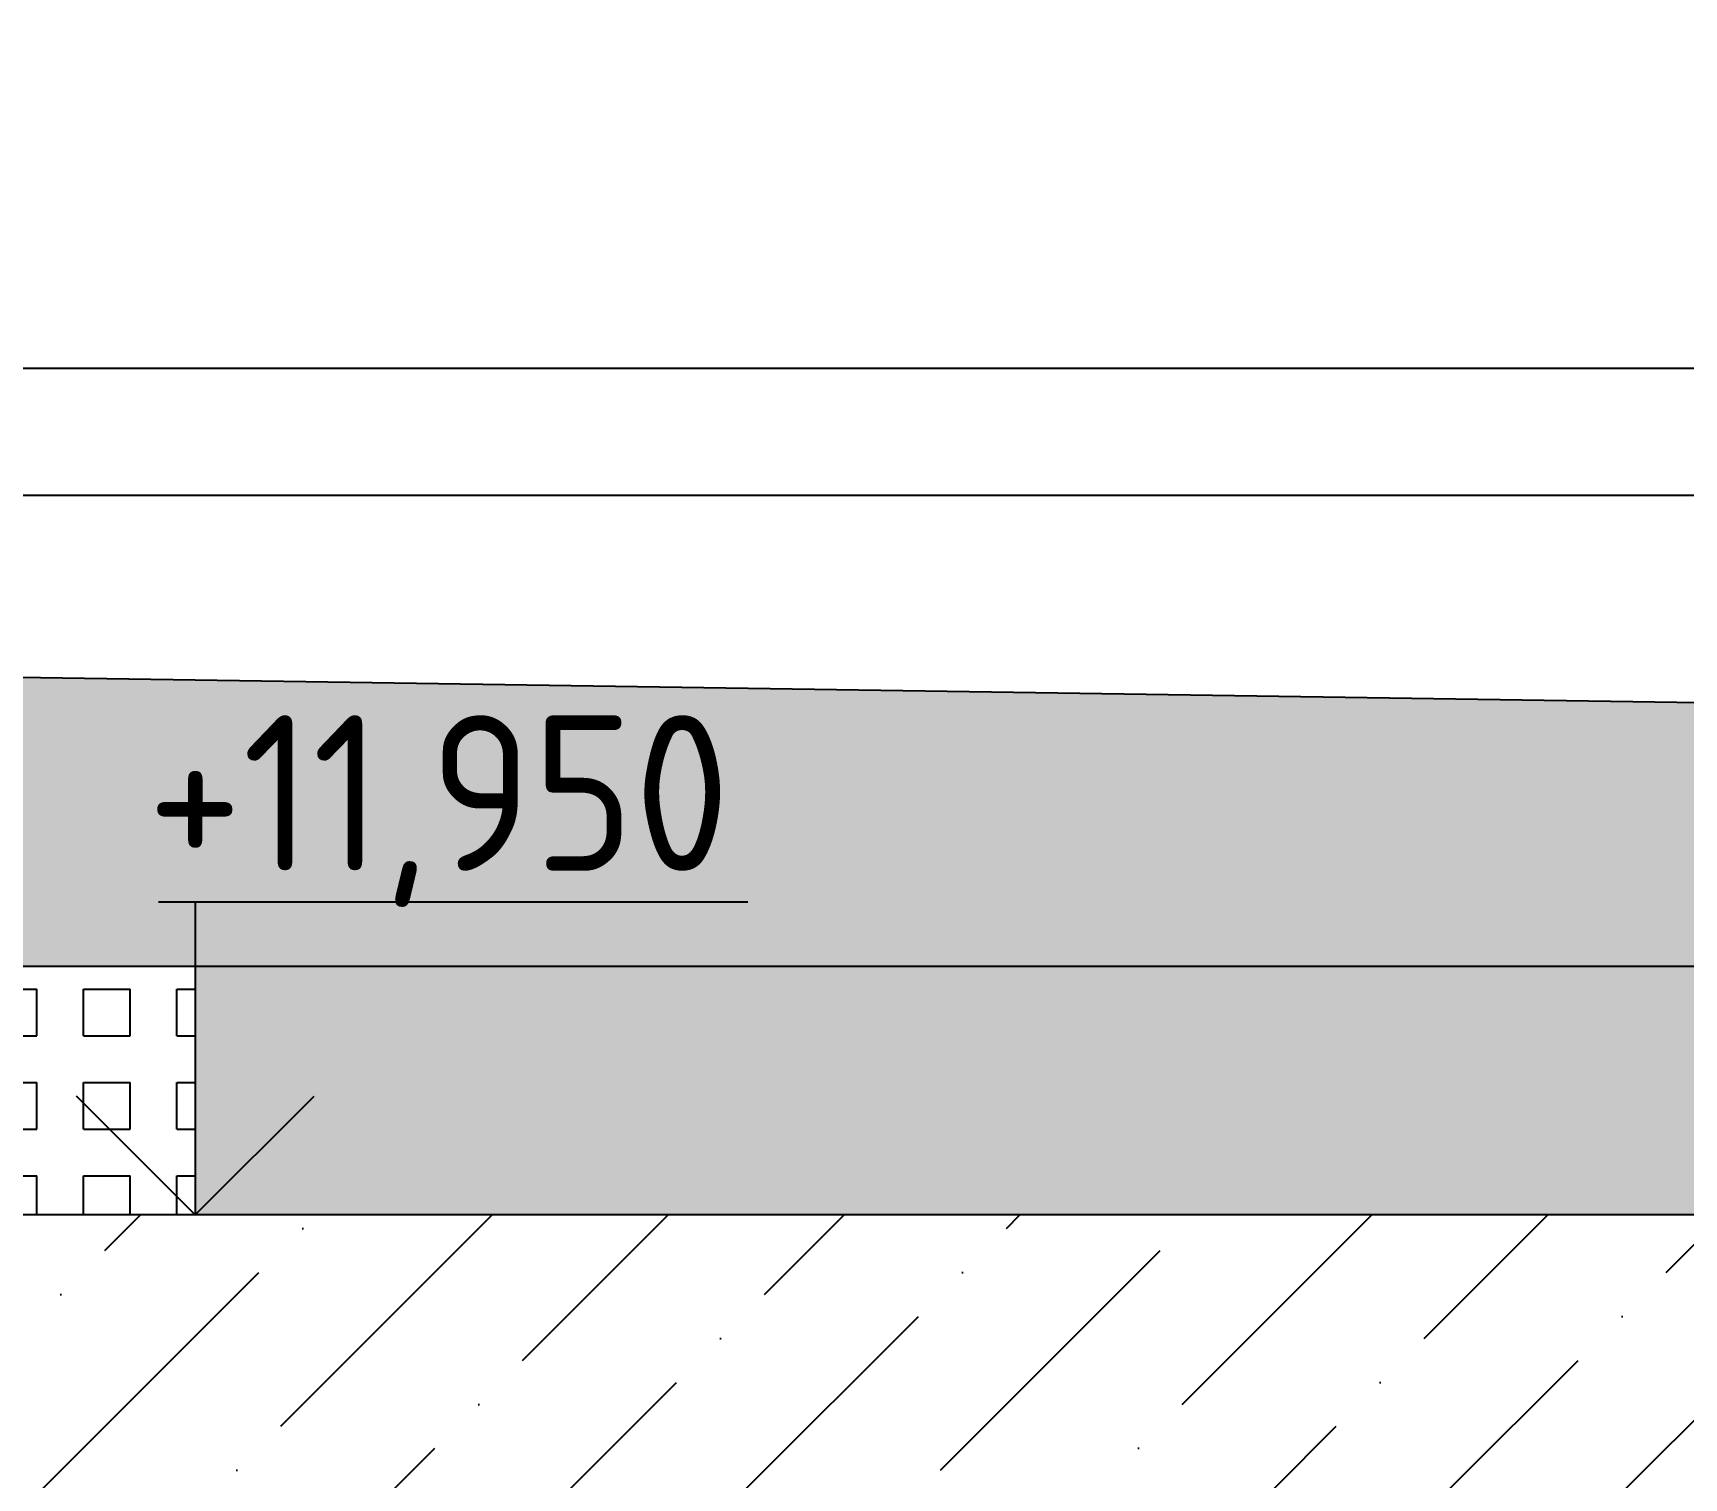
# Model space of a CAD drawing. Extents: x 3792242 to 5145247, y -1546315 to -1031918.
# Drawn here: x 3938509 to 3939837, y -1523905 to -1522744 of the extents above; entities that cross this region are included whole.
import ezdxf

# ---------------------------------------------------------------- set-up
doc = ezdxf.new("R2010")
doc.units = 0
doc.header["$MEASUREMENT"] = 0
for name, color, linetype in [('MÚRY', 1, 'CONTINUOUS'), ('POZEMOK', 7, 'CONTINUOUS'), ('TENKÁ', 7, 'CONTINUOUS'), ('ŠRAFY', 82, 'CONTINUOUS'), ('šrafy-múry', 8, 'CONTINUOUS')]:
    doc.layers.add(name, color=color, linetype=linetype)
doc.styles.add('STYLE1', font='isocp.shx')

msp = doc.modelspace()

# ---------------------------------------------------------------- hatches: boundary and pattern name
at = {"layer": 'ŠRAFY'}
h = msp.add_hatch(dxfattribs=at)
h.set_pattern_fill('SQUARE', color=256, scale=300)
h.paths.add_polyline_path([(3944636.5, -1523353.77), (3936139, -1523226.308), (3936139, -1523493.77), (3938639.959, -1523493.77), (3947529, -1523493.77), (3947529, -1523310.383), (3944793.353, -1523351.418), (3944791, -1523353.77), (3944788.717, -1523351.487)])
h.paths.add_polyline_path([(3938588.802, -1523267.059), (3939133.102, -1523267.059), (3939133.102, -1523467.173), (3938588.802, -1523467.173)], flags=24)
h.paths.add_polyline_path([(3936724, -1523514.799), (3936724, -1523227.201), (3936974, -1523227.201), (3936974, -1523514.799)], flags=9)
h.paths.add_polyline_path([(3946846.5, -1523618.82), (3946846.5, -1523318.721), (3947096.5, -1523318.721), (3947096.5, -1523618.82)], flags=9)
h = msp.add_hatch(dxfattribs=at)
h.set_pattern_fill('SQUARE', color=256, scale=300)
h.paths.add_polyline_path([(3936139, -1523693.77), (3938639.959, -1523693.77), (3938639.959, -1523493.77), (3936139, -1523493.77)])
h.paths.add_polyline_path([(3936632, -1523896.819), (3936632, -1523609.221), (3936882, -1523609.221), (3936882, -1523896.819)], flags=9)
h = msp.add_hatch(dxfattribs=at)
h.set_pattern_fill('SQUARE', color=256, scale=300)
h.paths.add_polyline_path([(3938639.959, -1523693.77), (3947529, -1523693.77), (3947529, -1523493.77), (3938639.959, -1523493.77)])
h.paths.add_polyline_path([(3946773.5, -1523875.799), (3946773.5, -1523588.201), (3947023.5, -1523588.201), (3947023.5, -1523875.799)], flags=9)
at = {"layer": 'šrafy-múry'}
h = msp.add_hatch(dxfattribs=at)
h.set_pattern_fill('ANSI36', color=253, scale=800, angle=360)
h.set_pattern_definition([(45, (0, 6050), (53.0330086, 194.4543648), [250, -50, 0, -50])])
h.paths.add_polyline_path([(3947979, -1523243.77), (3947809, -1523243.77), (3947729, -1523243.77), (3947729, -1523693.77), (3947529, -1523693.77), (3936139, -1523693.77), (3935939, -1523693.77), (3935939, -1522743.77), (3935779, -1522743.77), (3935779, -1524163.77), (3936119, -1524163.77), (3936119, -1523913.77), (3940294, -1523913.77), (3940409, -1523913.77), (3941609, -1523913.77), (3941724, -1523913.77), (3947409, -1523913.77), (3947729, -1523913.77), (3947979, -1523913.77), (3947979, -1523693.77)])

# ---------------------------------------------------------------- linework, layer by layer
at = {"layer": 'MÚRY'}
msp.add_line((3936139, -1523226.308), (3944636.5, -1523353.77), dxfattribs=at)
at = {"layer": 'POZEMOK'}
for p, q in [((3940102.562, -1523013.5), (3936139, -1523013.5)), ((3940102.562, -1523115.606), (3936139, -1523115.606))]:
    msp.add_line(p, q, dxfattribs=at)
at = {"layer": 'TENKÁ', "linetype": 'ByBlock', "ltscale": 0.25}
for p, q in [((3939084.264, -1523442.5), (3938610.366, -1523442.5)), ((3938639.959, -1523442.5), (3938639.959, -1523693.77)), ((3938639.959, -1523693.77), (3938544.5, -1523598.311)), ((3938639.959, -1523693.77), (3938735.419, -1523598.311))]:
    msp.add_line(p, q, dxfattribs=at)
at = {"layer": 'TENKÁ'}
for p, q in [((3936139, -1523493.77), (3947529, -1523493.77)), ((3947729, -1523693.77), (3935939, -1523693.77))]:
    msp.add_line(p, q, dxfattribs=at)

# ---------------------------------------------------------------- texts
at = {"layer": 'TENKÁ', "ltscale": 0.25, "style": 'STYLE1'}
msp.add_text('+11,950', height=125, dxfattribs=at).set_placement((3938601.302, -1523417.173))

doc.saveas('drawing.dxf')
